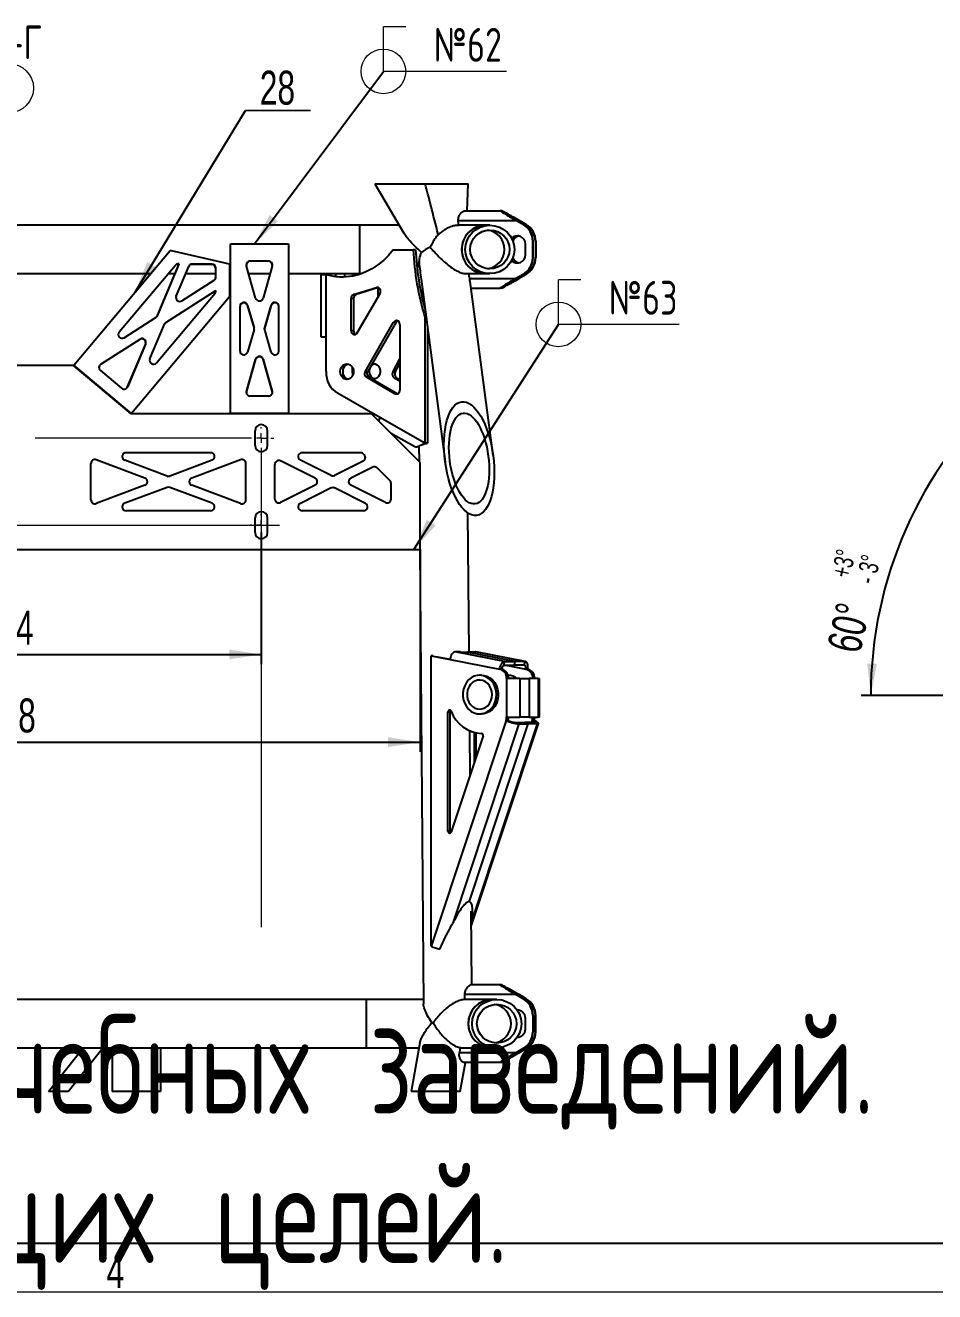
# Model space of a CAD drawing. Header units: millimetres. Extents: x -1160 to 841, y -1082 to 594.
# Drawn here: x 95.8 to 189.7, y 0 to 130.8 of the extents above; entities that cross this region are included whole.
import ezdxf

# ---------------------------------------------------------------- set-up
doc = ezdxf.new("R2010")
doc.units = ezdxf.units.MM
doc.layers.add('FORMAT', color=7, linetype='Continuous')
doc.layers.add('ОСЕВЫЕ', color=7, linetype='Continuous')
doc.styles.add('SLDTEXTSTYLE0', font='TXT', dxfattribs={"width": 0.7, "bigfont": 'bigfont'})
doc.styles.add('SLDTEXTSTYLE1', font='TXT', dxfattribs={"width": 0.7})
doc.dimstyles.new('SLDDIMSTYLE0', dxfattribs={"dimtxt": 3.5, "dimasz": 3.302, "dimexe": 0, "dimexo": 0.0625, "dimgap": 0.875, "dimtad": 1, "dimdec": 0, "dimlfac": 5, "dimrnd": 1e-09, "dimzin": 12, "dimdsep": 46, "dimtxsty": 'SLDTEXTSTYLE1', "dimsah": 1, "dimcen": 0.09, "dimadec": 0, "dimazin": 3, "dimtfac": 1, "dimtdec": 0, "dimtofl": 0, "dimtmove": 0, "dimatfit": 3, "dimfxl": 0, "dimfrac": 2, "dimtolj": 1, "dimtzin": 12, "dimarcsym": 0})
doc.dimstyles.new('SLDDIMSTYLE23', dxfattribs={"dimtxt": 3.5, "dimasz": 3.302, "dimexe": 0, "dimexo": 0.0625, "dimgap": 0.875, "dimtad": 1, "dimdec": 4, "dimlfac": 2, "dimzin": 12, "dimdsep": 46, "dimtxsty": 'SLDTEXTSTYLE1', "dimsah": 1, "dimcen": 0.09, "dimazin": 3, "dimtol": 1, "dimtp": 3, "dimtm": 3, "dimtfac": 1, "dimtofl": 0, "dimtmove": 0, "dimatfit": 3, "dimfxl": 0, "dimfrac": 2, "dimtolj": 1, "dimtzin": 12, "dimarcsym": 0})
doc.dimstyles.new('SLDDIMSTYLE3', dxfattribs={"dimtxt": 0.18, "dimasz": 3.302, "dimexe": 0, "dimexo": 0.0625, "dimgap": 0, "dimtad": 0, "dimtih": 1, "dimtoh": 1, "dimdec": 0, "dimrnd": 1e-09, "dimzin": 0, "dimdsep": 46, "dimtxsty": 'Standard', "dimsah": 1, "dimcen": 0.09, "dimadec": 0, "dimazin": 0, "dimtfac": 3.302, "dimtdec": 0, "dimtofl": 0, "dimtmove": 0, "dimatfit": 3, "dimfxl": 0, "dimfrac": 2, "dimtolj": 1, "dimtzin": 0, "dimarcsym": 0})
doc.dimstyles.new('SLDDIMSTYLE4', dxfattribs={"dimtxt": 0.18, "dimasz": 3.302, "dimexe": 0, "dimexo": 0.0625, "dimgap": 0, "dimtad": 0, "dimtih": 1, "dimtoh": 1, "dimdec": 0, "dimrnd": 1e-09, "dimzin": 0, "dimdsep": 46, "dimtxsty": 'Standard', "dimsah": 1, "dimcen": 0.09, "dimadec": 0, "dimazin": 0, "dimtfac": 3.302, "dimtdec": 0, "dimtofl": 0, "dimtmove": 0, "dimatfit": 3, "dimfxl": 0, "dimfrac": 2, "dimtolj": 1, "dimtzin": 0, "dimarcsym": 0})

# ---------------------------------------------------------------- blocks, each defined once
blk = doc.blocks.new('_D_70')
at = {"layer": 'FORMAT'}
for p, q in [((209.99, 78.87), (196.32, 93.79)), ((216.43, 61.59), (182.15, 61.59))]:
    blk.add_line(p, q, dxfattribs=at)
blk.add_arc((225.8, 61.59), 42.66, 132.4804, 180, dxfattribs=at)
for points in [[(197, 93.05), (194.29, 91.09), (195.01, 90.37)], [(183.15, 61.59), (183.78, 64.87), (182.77, 64.91)]]:
    blk.add_solid(points, dxfattribs=at)
at = {"layer": 'FORMAT', "attachment_point": 1, "rotation": 77.7021, "style": 'SLDTEXTSTYLE1'}
for s, insert, char_height in [('3°', (179.26, 75.1), 2), ('3°', (181.84, 74.54), 2), ('+', (179.04, 74.06), 2), ('-', (181.6, 73.43), 2), ('60°', (178.61, 66.56), 3.5)]:
    blk.add_mtext(s, dxfattribs=dict(at, insert=insert, char_height=char_height))
blk = doc.blocks.new('_D_97')
at = {"layer": 'FORMAT'}
for p, q in [((52.97, 76.69), (52.97, 55.78)), ((136.57, 76.69), (136.57, 55.78)), ((52.97, 56.78), (136.57, 56.78))]:
    blk.add_line(p, q, dxfattribs=at)
for points in [[(52.97, 56.78), (56.28, 56.27), (56.28, 57.29)], [(136.57, 56.78), (133.27, 57.29), (133.27, 56.27)]]:
    blk.add_solid(points, dxfattribs=at)
at = {"layer": 'FORMAT', "insert": (91.41, 61.29), "char_height": 3.5, "attachment_point": 1, "style": 'SLDTEXTSTYLE1'}
blk.add_mtext('418', dxfattribs=at)
blk = doc.blocks.new('_D_99')
at = {"layer": 'FORMAT'}
for p, q in [((69.37, 78.43), (69.37, 64.84)), ((120.17, 78.43), (120.17, 64.84)), ((69.37, 65.84), (120.17, 65.84))]:
    blk.add_line(p, q, dxfattribs=at)
for points in [[(69.37, 65.84), (72.68, 65.34), (72.68, 66.35)], [(120.17, 65.84), (116.87, 66.35), (116.87, 65.34)]]:
    blk.add_solid(points, dxfattribs=at)
at = {"layer": 'FORMAT', "insert": (91.17, 70.35), "char_height": 3.5, "attachment_point": 1, "style": 'SLDTEXTSTYLE1'}
blk.add_mtext('254', dxfattribs=at)
blk = doc.blocks.new('SW_SYMBOL_VIEW_GOSTR')
at = {"color": 0, "linetype": 'Continuous', "lineweight": 0}
for q in [(-250, 700), (250, 700)]:
    blk.add_line((0, 450), q, dxfattribs=at)
blk.add_circle((550, 450), 550, dxfattribs=at)
blk = doc.blocks.new('SW_NOTE_43')
at = {"color": 0, "linetype": 'Continuous', "lineweight": 0, "xscale": 0.004614427860696517, "yscale": 0.004614427860696517, "zscale": 0.004614427860696517}
blk.add_blockref('SW_SYMBOL_VIEW_GOSTR', (-0.22, -4.06), dxfattribs=at)
at = {"color": 0, "linetype": 'Continuous', "lineweight": 0, "insert": (2.95, 4.5), "char_height": 3.5, "attachment_point": 2, "style": 'SLDTEXTSTYLE0'}
blk.add_mtext('\\M+18443-\\M+18443', dxfattribs=at)
blk = doc.blocks.new('SW_NOTE_45')
at = {"color": 0, "linetype": 'Continuous', "lineweight": 0}
for p, q in [((0, 0), (6.72, 0)), ((6.72, 0), (0, 0)), ((0, 0), (6.72, 0)), ((6.72, 0), (0, 0)), ((0, 0), (6.72, 0)), ((6.72, 0), (0, 0))]:
    blk.add_line(p, q, dxfattribs=at)
at = {"color": 0, "linetype": 'Continuous', "lineweight": 0, "insert": (3.3, 4.1), "char_height": 3.5, "attachment_point": 2, "style": 'SLDTEXTSTYLE1'}
blk.add_mtext('28', dxfattribs=at)
blk = doc.blocks.new('SW_CENTERMARKSYMBOL_21')
at = {"color": 0, "linetype": 'Continuous', "lineweight": 0}
for p, q in [((0, 1), (0, 49.71)), ((-1, 0), (-1.14, 0)), ((0, 0), (-0.5, 0)), ((0, 0), (0, 0.5)), ((0, 0), (0.5, 0)), ((0, 0), (0, -0.5)), ((1, 0), (52.67, 0)), ((0, -1), (0, -1.14))]:
    blk.add_line(p, q, dxfattribs=at)
blk = doc.blocks.new('SW_CENTERMARKSYMBOL_22')
at = {"color": 0, "linetype": 'Continuous', "lineweight": 0}
for p, q in [((-1, 0), (-1.14, 0)), ((0, 0), (-0.5, 0)), ((0, 1), (0, 1.14)), ((0, 0), (0, 0.5)), ((0, 0), (0, -0.5)), ((0, 0), (0.5, 0)), ((1, 0), (1.14, 0)), ((0, -1), (0, -1.14))]:
    blk.add_line(p, q, dxfattribs=at)
blk = doc.blocks.new('SW_CENTERMARKSYMBOL_23')
at = {"color": 0, "linetype": 'Continuous', "lineweight": 0}
for p, q in [((-1, 0), (-23.36, 0)), ((0, 0), (-0.5, 0)), ((0, 1), (0, 1.14)), ((0, 0), (0, 0.5)), ((0, 0), (0, -0.5)), ((0, 0), (0.5, 0)), ((1, 0), (1.29, 0)), ((0, -1), (0, -50.54))]:
    blk.add_line(p, q, dxfattribs=at)
blk = doc.blocks.new('SW_WELDSYMBOL_69')
at = {"color": 0, "linetype": 'Continuous', "lineweight": 0}
for p, q in [((0, 0), (0, 4.61)), ((2.31, 4.61), (0, 4.61)), ((12.72, 0), (0, 0))]:
    blk.add_line(p, q, dxfattribs=at)
blk.add_circle((0, 0), 2.31, dxfattribs=at)
at = {"color": 0, "linetype": 'Continuous', "lineweight": 0, "insert": (5.2, 4.5), "char_height": 3.5, "attachment_point": 1, "style": 'SLDTEXTSTYLE0'}
blk.add_mtext('\\M+1878262', dxfattribs=at)
blk = doc.blocks.new('SW_WELDSYMBOL_70')
at = {"color": 0, "linetype": 'Continuous', "lineweight": 0}
for p, q in [((0, 0), (0, 4.61)), ((2.31, 4.61), (0, 4.61)), ((12.47, 0), (0, 0))]:
    blk.add_line(p, q, dxfattribs=at)
blk.add_circle((0, 0), 2.31, dxfattribs=at)
at = {"color": 0, "linetype": 'Continuous', "lineweight": 0, "insert": (5.2, 4.5), "char_height": 3.5, "attachment_point": 1, "style": 'SLDTEXTSTYLE0'}
blk.add_mtext('\\M+1878263', dxfattribs=at)

msp = doc.modelspace()

# ---------------------------------------------------------------- hatches: boundary and pattern name
at = {"linetype": 'Continuous', "lineweight": 18}
h = msp.add_hatch(dxfattribs=at)
h.set_pattern_fill('ANSI32', style=0)
edge = h.paths.add_edge_path(flags=0)
edge.add_ellipse((143.785259, 107.692233), major_axis=(-2.54308, 0), ratio=0.9830597973, start_angle=0, end_angle=0)
edge = h.paths.add_edge_path(flags=0)
edge.add_ellipse((143.785259, 107.692233), major_axis=(-2.034464, 0), ratio=0.9830597973, start_angle=360, end_angle=360, ccw=False)
h = msp.add_hatch(dxfattribs=at)
h.set_pattern_fill('ANSI32', style=0)
edge = h.paths.add_edge_path(flags=0)
edge.add_ellipse((141.642899, 86.086601), major_axis=(-0.774152, 5.868938), ratio=0.4223133032, start_angle=0, end_angle=0)
edge = h.paths.add_edge_path(flags=0)
edge.add_ellipse((141.642899, 86.086601), major_axis=(-0.619322, 4.69515), ratio=0.4223133032, start_angle=360, end_angle=360, ccw=False)
h = msp.add_hatch(dxfattribs=at)
h.set_pattern_fill('ANSI32', style=0)
edge = h.paths.add_edge_path(flags=0)
edge.add_ellipse((144.495617, 27.692233), major_axis=(-2.546339, 0), ratio=0.9818015369, start_angle=0, end_angle=0)
edge = h.paths.add_edge_path(flags=0)
edge.add_ellipse((144.495617, 27.692233), major_axis=(-2.037072, 0), ratio=0.9818015369, start_angle=360, end_angle=360, ccw=False)

# ---------------------------------------------------------------- linework, layer by layer
at = {"color": 7, "linetype": 'Continuous', "lineweight": 25}
for p, q in [((131.917742, 114.463272), (134.90898, 109.369345)), ((131.917742, 114.463272), (137.117599, 114.463272)), ((137.117599, 114.463272), (141.54507, 114.463272)), ((141.442598, 111.692233), (141.54507, 114.463272)), ((141.212123, 111.692233), (144.837202, 111.692233)), ((144.994121, 111.692233), (144.837202, 111.692233)), ((130.357795, 110.192233), (59.190239, 110.192233)), ((134.425767, 110.192233), (130.357795, 110.192233)), ((130.357795, 105.192233), (130.357795, 110.192233)), ((143.334184, 110.192233), (140.501189, 110.192233)), ((140.517835, 110.692233), (146.485455, 110.692233)), ((143.785259, 110.192233), (143.334184, 110.192233)), ((145.857476, 111.192233), (145.700558, 111.192233)), ((147.215249, 110.269583), (146.485455, 110.692233)), ((146.524684, 110.692233), (147.254478, 110.269583)), ((147.489856, 110.269583), (146.760062, 110.692233)), ((147.529085, 110.269583), (146.799291, 110.692233)), ((147.215249, 110.269583), (147.254478, 110.269583)), ((147.489856, 110.269583), (147.529085, 110.269583)), ((100.810281, 95.735451), (110.756379, 107.588748)), ((116.875957, 106.180395), (110.756379, 107.588748)), ((116.974017, 90.74865), (116.974017, 108.275269)), ((116.974017, 108.275269), (122.974017, 108.275269)), ((122.974017, 108.275269), (122.974017, 90.74865)), ((133.787156, 107.666559), (135.865617, 107.666559)), ((136.115617, 107.666559), (135.865617, 107.666559)), ((147.454509, 107.132233), (147.454509, 108.252233)), ((148.212166, 106.846933), (148.212166, 108.537532)), ((148.251396, 108.537532), (148.212166, 108.537532)), ((148.251396, 106.846933), (148.251396, 108.537532)), ((148.486773, 108.537532), (148.486773, 106.846933)), ((148.526003, 108.537532), (148.486773, 108.537532)), ((148.526003, 108.537532), (148.526003, 106.846933)), ((105.484979, 99.161788), (111.263501, 106.048362)), ((111.664104, 106.156741), (109.426817, 100.82505)), ((109.454828, 100.858433), (111.692115, 106.190123)), ((111.569169, 106.190354), (111.541158, 106.156971)), ((111.541158, 106.156971), (111.664104, 106.156741)), ((111.692115, 106.190123), (111.569169, 106.190354)), ((111.664104, 106.156741), (111.692115, 106.190123)), ((113.040586, 106.187593), (113.012574, 106.15421)), ((113.012574, 106.15421), (115.050776, 106.150385)), ((115.078787, 106.183768), (113.040586, 106.187593)), ((115.050776, 106.150385), (115.078787, 106.183768)), ((116.875957, 106.180395), (116.882328, 102.787987)), ((120.923717, 106.485323), (119.024317, 106.485323)), ((148.212166, 106.846933), (148.251396, 106.846933)), ((148.486773, 106.846933), (148.526003, 106.846933)), ((80.80257, 105.192233), (108.745463, 105.192233)), ((110.545123, 105.192233), (111.259376, 105.192233)), ((111.38614, 102.8774), (112.672948, 105.944001)), ((112.357491, 105.192233), (115.451945, 105.192233)), ((115.478908, 105.783911), (115.450896, 105.750529)), ((115.450896, 105.750529), (115.452649, 104.817332)), ((115.452649, 104.817332), (115.48066, 104.850715)), ((115.48066, 104.850715), (115.478908, 105.783911)), ((116.877813, 105.192233), (116.974017, 105.192233)), ((119.589407, 102.666072), (118.639707, 105.977374)), ((118.86489, 105.192233), (121.083143, 105.192233)), ((121.308326, 105.977374), (120.358626, 102.666072)), ((122.974017, 105.192233), (130.357795, 105.192233)), ((126.308953, 105.066559), (126.308953, 98.666559)), ((126.858953, 105.066559), (126.308953, 105.066559)), ((126.502244, 105.192233), (126.456325, 105.066559)), ((126.858953, 98.666559), (126.858953, 105.066559)), ((127.108953, 105.066559), (126.858953, 105.066559)), ((126.935257, 105.192233), (126.889338, 105.066559)), ((127.839338, 105.192233), (127.839338, 104.90812)), ((130.357795, 105.192233), (130.538911, 105.192233)), ((136.309774, 105.641729), (136.31175, 105.401837)), ((141.278043, 105.192233), (143.334184, 105.192233)), ((141.703884, 104.692233), (146.485455, 104.692233)), ((143.334184, 105.192233), (143.785259, 105.192233)), ((147.215249, 105.114882), (146.485455, 104.692233)), ((146.524684, 104.692233), (147.254478, 105.114882)), ((147.489856, 105.114882), (146.760062, 104.692233)), ((147.529085, 105.114882), (146.799291, 104.692233)), ((147.254478, 105.114882), (147.215249, 105.114882)), ((147.529085, 105.114882), (147.489856, 105.114882)), ((115.455285, 103.413709), (110.284431, 100.103662)), ((110.312443, 100.137044), (115.483296, 103.447092)), ((111.970837, 102.385578), (115.2976, 104.515157)), ((115.455285, 103.413709), (115.483296, 103.447092)), ((115.455285, 103.413709), (115.45529, 103.410911)), ((115.45529, 103.410911), (115.483301, 103.444294)), ((115.483301, 103.444294), (115.483296, 103.447092)), ((129.713782, 103.027219), (132.069514, 103.756085)), ((132.28099, 103.744166), (129.963782, 103.027219)), ((132.207029, 103.721282), (132.207029, 102.732144)), ((132.457029, 103.573939), (132.457029, 103.165491)), ((136.675833, 104.62554), (139.164368, 85.759667)), ((144.121429, 86.413536), (141.752166, 104.375195)), ((141.842253, 103.692233), (144.837202, 103.692233)), ((144.994121, 103.692233), (144.837202, 103.692233)), ((145.857476, 104.192233), (145.700558, 104.192233)), ((116.882328, 102.787987), (106.769049, 90.735451)), ((109.337424, 95.974335), (115.390348, 103.187928)), ((129.457029, 99.295804), (129.457029, 102.640849)), ((129.457029, 102.640849), (129.707029, 102.640849)), ((129.707029, 102.640849), (129.707029, 99.295804)), ((129.963782, 103.027219), (129.713782, 103.027219)), ((130.091532, 99.073685), (132.447264, 103.147596)), ((109.426817, 100.82505), (109.454828, 100.858433)), ((117.974017, 97.196852), (117.974017, 101.827067)), ((119.422612, 99.62143), (118.758626, 101.936537)), ((118.758626, 101.936537), (118.758626, 101.892959)), ((118.758626, 101.892959), (119.422612, 99.577852)), ((121.189407, 101.936537), (120.494025, 99.51196)), ((120.500274, 99.490171), (121.189407, 101.892959)), ((121.189407, 101.892959), (121.189407, 101.936537)), ((121.974017, 97.196852), (121.974017, 101.827067)), ((106.007707, 98.568366), (109.302752, 100.677642)), ((108.66262, 96.386965), (110.160366, 99.956253)), ((110.312443, 100.137044), (110.284431, 100.103662)), ((119.422612, 99.577852), (119.422612, 99.62143)), ((121.189407, 97.087382), (120.494025, 99.51196)), ((130.893595, 95.058226), (133.845474, 100.163092)), ((134.095474, 100.163092), (131.143595, 95.058226)), ((133.845474, 100.163092), (134.095474, 100.163092)), ((134.479977, 99.940973), (134.479977, 93.146595)), ((137.078053, 100.666559), (137.078053, 87.666559)), ((137.198049, 100.666559), (137.078053, 100.666559)), ((137.328053, 99.680985), (137.328053, 87.666559)), ((107.616346, 98.395725), (103.556206, 95.796685)), ((103.584217, 95.830067), (107.644357, 98.429108)), ((107.616346, 98.395725), (107.644357, 98.429108)), ((119.422612, 99.402489), (118.758626, 97.087382)), ((126.308953, 98.666559), (126.858953, 98.666559)), ((126.858953, 95.066559), (126.858953, 98.666559)), ((129.707029, 99.295804), (129.457029, 99.295804)), ((108.201043, 97.903903), (106.337133, 93.462007)), ((106.365144, 93.495389), (108.229055, 97.937286)), ((108.229055, 97.937286), (108.201043, 97.903903)), ((100.774017, 95.692233), (88.774017, 95.692233)), ((100.774017, 95.692233), (100.810281, 95.735451)), ((106.732785, 90.692233), (100.774017, 95.692233)), ((106.769049, 90.735451), (100.810281, 95.735451)), ((103.584217, 95.830067), (103.556206, 95.796685)), ((119.589407, 96.357847), (118.639707, 93.046545)), ((118.639707, 93.002967), (119.589407, 96.314269)), ((119.589407, 96.314269), (119.589407, 96.357847)), ((121.308326, 93.046545), (120.358626, 96.357847)), ((120.358626, 96.357847), (120.358626, 96.314269)), ((120.358626, 96.314269), (121.308326, 93.002967)), ((133.753975, 95.002039), (134.479977, 96.379785)), ((134.003975, 95.002039), (134.479977, 95.905356)), ((103.544391, 95.188509), (105.74062, 93.345653)), ((129.608953, 95.092233), (129.608953, 95.495277)), ((131.143595, 95.058226), (130.893595, 95.058226)), ((133.979723, 92.788206), (131.027844, 94.477718)), ((131.027844, 94.477718), (131.277844, 94.477718)), ((131.277844, 94.477718), (134.229723, 92.788206)), ((134.003975, 95.002039), (133.753975, 95.002039)), ((133.896065, 94.435728), (134.479977, 94.101525)), ((133.896065, 94.435728), (134.146065, 94.435728)), ((134.146065, 94.435728), (134.479977, 94.244613)), ((106.337133, 93.462007), (106.365144, 93.495389)), ((118.639707, 93.002967), (118.624915, 92.915286)), ((118.639707, 93.046545), (118.639707, 93.002967)), ((121.308326, 93.002967), (121.308326, 93.046545)), ((121.323118, 92.915286), (121.308326, 93.002967)), ((120.923717, 92.538597), (119.024317, 92.538597)), ((132.422439, 90.331206), (128.062495, 92.826625)), ((134.229723, 92.788206), (133.979723, 92.788206)), ((134.258567, 92.773545), (134.229723, 92.788206)), ((106.769049, 90.735451), (106.732785, 90.692233)), ((116.974017, 90.692233), (106.732785, 90.692233)), ((116.974017, 90.692233), (116.974017, 90.74865)), ((122.974017, 90.74865), (116.974017, 90.74865)), ((122.974017, 90.692233), (116.974017, 90.692233)), ((122.974017, 90.74865), (122.974017, 90.692233)), ((131.574017, 90.692233), (122.974017, 90.692233)), ((136.574017, 85.692233), (131.574017, 90.692233)), ((137.078053, 87.666559), (132.422439, 90.331206)), ((119.534017, 87.432233), (119.534017, 88.952233)), ((120.814017, 87.432233), (120.814017, 88.952233)), ((133.510345, 88.755904), (136.022484, 87.318078)), ((114.944149, 86.692233), (106.203884, 86.692233)), ((130.408331, 86.692233), (124.386478, 86.692233)), ((130.808915, 86.457334), (130.691174, 86.575075)), ((136.460094, 87.389856), (136.473246, 85.793004)), ((137.328053, 87.666559), (137.078053, 87.666559)), ((137.253652, 87.661057), (137.328053, 87.666559)), ((102.574017, 81.803433), (102.574017, 85.581032)), ((108.151265, 84.066764), (103.114466, 85.955564)), ((110.433567, 84.278901), (106.063435, 85.917701)), ((115.084598, 85.917701), (110.714466, 84.278901)), ((118.033567, 85.955564), (112.996768, 84.066764)), ((118.574017, 81.803433), (118.574017, 85.581032)), ((121.574017, 81.898463), (121.574017, 85.486002)), ((125.740441, 84.050003), (122.152902, 85.843773)), ((127.395131, 84.340692), (124.207592, 85.934462)), ((130.704958, 85.81672), (127.752902, 84.340692)), ((131.688828, 85.190621), (129.407592, 84.050003)), ((133.456859, 83.80939), (132.150556, 85.115693)), ((136.574017, 76.692233), (136.574017, 85.692233)), ((108.151265, 83.317701), (103.114466, 81.428901)), ((110.433567, 83.105564), (106.063435, 81.466764)), ((115.084598, 81.466764), (110.714466, 83.105564)), ((118.033567, 81.428901), (112.996768, 83.317701)), ((125.740441, 83.334462), (122.152902, 81.540692)), ((127.395131, 83.043773), (124.207592, 81.450003)), ((130.940441, 81.450003), (127.752902, 83.043773)), ((132.995131, 81.540692), (129.407592, 83.334462)), ((133.574017, 81.898463), (133.574017, 83.526547)), ((114.944149, 80.692233), (106.203884, 80.692233)), ((119.534017, 78.432233), (119.534017, 79.952233)), ((120.814017, 78.432233), (120.814017, 79.952233)), ((130.761556, 80.692233), (124.386478, 80.692233)), ((141.635779, 66.078751), (141.51731, 80.463302)), ((52.974017, 76.692233), (136.574017, 76.692233)), ((136.548198, 76.692233), (136.934932, 29.735069)), ((137.728482, 35.692233), (137.728482, 65.692233)), ((137.728482, 65.692233), (139.673605, 65.317893)), ((137.91856, 65.692233), (137.728482, 65.692233)), ((138.17156, 65.645452), (139.679447, 65.355259)), ((145.312958, 65.120614), (140.187504, 66.107008)), ((140.721463, 66.107008), (140.187504, 66.107008)), ((146.362958, 65.120614), (141.427986, 66.07035)), ((141.753546, 66.107008), (142.287504, 66.107008)), ((147.412958, 65.120614), (142.287504, 66.107008)), ((142.287504, 66.107008), (142.324791, 66.103478)), ((147.450244, 65.117084), (142.324791, 66.103478)), ((139.673605, 65.317893), (144.799059, 64.331499)), ((144.999059, 64.331499), (144.799059, 64.331499)), ((145.256008, 64.726057), (145.312958, 65.120614)), ((145.256008, 64.726057), (146.306008, 64.726057)), ((145.312958, 65.120614), (146.362958, 65.120614)), ((146.362958, 65.120614), (146.306008, 64.726057)), ((147.356008, 64.726057), (146.306008, 64.726057)), ((147.412958, 65.120614), (146.362958, 65.120614)), ((147.356008, 64.726057), (147.412958, 65.120614)), ((147.499059, 64.331499), (147.699059, 64.331499)), ((142.924634, 63.692233), (142.724634, 63.692233)), ((146.888736, 63.345105), (145.52271, 63.345105)), ((145.52271, 63.345105), (145.52271, 59.377172)), ((146.888736, 63.345105), (146.888736, 59.377172)), ((146.888736, 63.345105), (147.838736, 63.345105)), ((147.838736, 63.345105), (147.838736, 59.377172)), ((148.788736, 63.345105), (147.838736, 63.345105)), ((148.788736, 63.345105), (148.788736, 59.377172)), ((148.788736, 63.345105), (148.92271, 63.345105)), ((148.92271, 59.377172), (148.92271, 63.345105)), ((145.465429, 59.019525), (137.728482, 35.692233)), ((139.460533, 47.587989), (139.460533, 59.903378)), ((139.460533, 59.903378), (139.660533, 59.903378)), ((139.660533, 59.903378), (139.660533, 47.587989)), ((142.724634, 59.692233), (142.924634, 59.692233)), ((145.465429, 59.019525), (145.665429, 59.019525)), ((145.52271, 59.377172), (146.888736, 59.377172)), ((147.838736, 59.377172), (146.888736, 59.377172)), ((147.838736, 59.377172), (148.788736, 59.377172)), ((148.365429, 59.019525), (148.165429, 59.019525)), ((148.92271, 59.377172), (148.788736, 59.377172)), ((146.774172, 58.661878), (139.94784, 38.080136)), ((147.724172, 58.661878), (141.646224, 40.33655)), ((141.740362, 53.380358), (141.702732, 57.949336)), ((141.868981, 37.763367), (148.814585, 58.704719)), ((142.160533, 57.790754), (142.160533, 54.647196)), ((142.360533, 55.250206), (142.360533, 57.745624)), ((146.450675, 58.804937), (146.774172, 58.661878)), ((146.450675, 58.804937), (147.400675, 58.804937)), ((146.774172, 58.661878), (147.724172, 58.661878)), ((147.724172, 58.661878), (147.400675, 58.804937)), ((148.350675, 58.804937), (147.400675, 58.804937)), ((148.674172, 58.661878), (147.724172, 58.661878)), ((148.350675, 58.804937), (148.674172, 58.661878)), ((143.080422, 57.420709), (139.795486, 47.51646)), ((139.660533, 47.587989), (139.460533, 47.587989)), ((141.918982, 31.692233), (141.856241, 39.310301)), ((144.837202, 31.692233), (141.79052, 31.692233)), ((144.994121, 31.692233), (144.837202, 31.692233)), ((131.050945, 30.192233), (58.497089, 30.192233)), ((136.931166, 30.192233), (131.050945, 30.192233)), ((131.050945, 25.192233), (131.050945, 30.192233)), ((144.010725, 30.192233), (141.204582, 30.192233)), ((146.485455, 30.692233), (141.213436, 30.692233)), ((144.495617, 30.192233), (144.010725, 30.192233)), ((145.857476, 31.192233), (145.700558, 31.192233)), ((147.215249, 30.269583), (146.485455, 30.692233)), ((146.524684, 30.692233), (147.254478, 30.269583)), ((147.489856, 30.269583), (146.760062, 30.692233)), ((147.529085, 30.269583), (146.799291, 30.692233)), ((147.215249, 30.269583), (147.254478, 30.269583)), ((147.489856, 30.269583), (147.529085, 30.269583)), ((146.606274, 29.090731), (146.636713, 29.092002)), ((146.754402, 29.080865), (146.632944, 29.051124)), ((147.454509, 27.132233), (147.454509, 28.252233)), ((148.212166, 28.537532), (148.212166, 26.846933)), ((148.251396, 28.537532), (148.212166, 28.537532)), ((148.251396, 28.537532), (148.251396, 26.846933)), ((148.486773, 26.846933), (148.486773, 28.537532)), ((148.526003, 28.537532), (148.486773, 28.537532)), ((148.526003, 26.846933), (148.526003, 28.537532)), ((146.636713, 26.292463), (146.606274, 26.293734)), ((146.632944, 26.333341), (146.754402, 26.303601)), ((148.212166, 26.846933), (148.251396, 26.846933)), ((148.486773, 26.846933), (148.526003, 26.846933)), ((58.497089, 25.192233), (131.050945, 25.192233)), ((98.188038, 20.68078), (101.768555, 25.192233)), ((100.230707, 20.68078), (103.811224, 25.192233)), ((104.774017, 25.192233), (104.774017, 20.68078)), ((109.774017, 25.192233), (109.774017, 20.68078)), ((131.050945, 25.192233), (136.45839, 25.192233)), ((136.553737, 25.718687), (135.641313, 20.68078)), ((140.759112, 25.21256), (141.175872, 25.201877)), ((141.165891, 25.192233), (144.010725, 25.192233)), ((144.010725, 25.192233), (144.495617, 25.192233)), ((147.215249, 25.114882), (146.485455, 24.692233)), ((146.524684, 24.692233), (147.254478, 25.114882)), ((147.489856, 25.114882), (146.760062, 24.692233)), ((147.529085, 25.114882), (146.799291, 24.692233)), ((147.254478, 25.114882), (147.215249, 25.114882)), ((147.529085, 25.114882), (147.489856, 25.114882)), ((146.485455, 24.692233), (140.649941, 24.692233)), ((140.722655, 20.68078), (141.268065, 23.692233)), ((144.837202, 23.692233), (141.100865, 23.692233)), ((144.994121, 23.692233), (144.837202, 23.692233)), ((145.857476, 24.192233), (145.700558, 24.192233)), ((100.230707, 20.68078), (98.188038, 20.68078)), ((109.774017, 20.68078), (104.774017, 20.68078)), ((140.722655, 20.68078), (135.641313, 20.68078)), ((20, 5), (836, 5))]:
    msp.add_line(p, q, dxfattribs=at)
at = {"color": 8, "linetype": 'Continuous', "lineweight": 25}
for p, q in [((146.524684, 110.692233), (146.760062, 110.692233)), ((119.024317, 106.485323), (119.024317, 106.445626)), ((120.923717, 106.445626), (120.923717, 106.485323)), ((128.789338, 104.845392), (128.789338, 105.192233)), ((129.608953, 105.192233), (129.608953, 104.941353)), ((146.524684, 104.692233), (146.760062, 104.692233)), ((132.069514, 103.756085), (132.248829, 103.756085)), ((145.448877, 64.726057), (147.499059, 64.331499)), ((148.165429, 59.019525), (148.094256, 58.804937)), ((148.674172, 58.661878), (141.865923, 38.134657)), ((146.760062, 30.692233), (146.524684, 30.692233)), ((146.760062, 24.692233), (146.524684, 24.692233))]:
    msp.add_line(p, q, dxfattribs=at)
at = {"color": 7, "linetype": 'Continuous', "lineweight": 25, "flags": 128}
for points in [[(133.787156, 107.666559), (133.310341, 107.079451), (132.784848, 106.550639), (132.215998, 106.085475), (131.609547, 105.688667), (130.971636, 105.364233), (130.30872, 105.115455), (129.627511, 104.944853), (128.934904, 104.854154), (128.23791, 104.844275), (127.543583, 104.915316), (126.858953, 105.066559)], [(132.447264, 103.147596), (132.491505, 103.256847), (132.505534, 103.376358), (132.488075, 103.495266), (132.440716, 103.602759), (132.367763, 103.689067), (132.275847, 103.746344), (132.173323, 103.769381), (132.069514, 103.756085)], [(134.479977, 99.940973), (134.462488, 100.066461), (134.411789, 100.179279), (134.332997, 100.268035), (134.23407, 100.323768), (134.124994, 100.34085), (134.016784, 100.317557), (133.920366, 100.256241), (133.845474, 100.163092)], [(134.095474, 100.163092), (134.170366, 100.256241), (134.258567, 100.314023)], [(129.457029, 99.295804), (129.474518, 99.170315), (129.525217, 99.057497), (129.604009, 98.968741), (129.702936, 98.913008), (129.812012, 98.895926), (129.920222, 98.919219), (130.016641, 98.980536), (130.091532, 99.073685)], [(103.556206, 95.796685), (103.484224, 95.737654), (103.480562, 95.7338)], [(128.331196, 95.066559), (128.361976, 95.302363), (128.451582, 95.517215), (128.59205, 95.692024), (128.770901, 95.811258), (128.972242, 95.864322), (129.178184, 95.846501), (129.370427, 95.759379), (129.53189, 95.610697), (129.648226, 95.413666), (129.709099, 95.185793), (129.709099, 94.947325), (129.648226, 94.719452), (129.53189, 94.522421), (129.370427, 94.373738), (129.178184, 94.286616), (128.972242, 94.268796), (128.770901, 94.32186), (128.59205, 94.441094), (128.451582, 94.615903), (128.361976, 94.830755), (128.331196, 95.066559)], [(131.613227, 95.87039), (131.722242, 95.889996), (131.928184, 95.872175), (132.120427, 95.785053), (132.28189, 95.636371), (132.398226, 95.43934), (132.459099, 95.211466), (132.459099, 94.972999), (132.398226, 94.745126), (132.28189, 94.548094), (132.120427, 94.399412), (131.928184, 94.31229), (131.722242, 94.294469), (131.520901, 94.347534), (131.34205, 94.466767), (131.201582, 94.641576), (131.111976, 94.856428), (131.0953, 94.931633)], [(129.636721, 94.693119), (129.629783, 94.746278), (129.608953, 95.092233)], [(106.288711, 93.377483), (106.291373, 93.381077), (106.337133, 93.462007)], [(132.422439, 90.331206), (132.35047, 90.13893), (132.304044, 89.962205)], [(140.187504, 66.107008), (140.10728, 66.091846), (140.025761, 66.046941), (139.946081, 65.974019), (139.871301, 65.875882), (139.804297, 65.756302), (139.747641, 65.619875), (139.703512, 65.471842), (139.673605, 65.317893)], [(144.799059, 64.331499), (144.828965, 64.485448), (144.873094, 64.633481), (144.92975, 64.769908), (144.996755, 64.889488), (145.071534, 64.987625), (145.151214, 65.060547), (145.232733, 65.105452), (145.312958, 65.120614)], [(147.499059, 64.331499), (147.506326, 64.408474), (147.505628, 64.48249), (147.496992, 64.550704), (147.480749, 64.610494), (147.457524, 64.659562), (147.42821, 64.696023), (147.393932, 64.718476), (147.356008, 64.726057)], [(147.699059, 64.331499), (147.713593, 64.485448), (147.712198, 64.633481), (147.694925, 64.769908), (147.66244, 64.889488), (147.61599, 64.987625), (147.557361, 65.060547), (147.488805, 65.105452), (147.412958, 65.120614)], [(144.456685, 61.692233), (144.425385, 62.070735), (144.332615, 62.435557), (144.181728, 62.773514), (143.978178, 63.072391), (143.729322, 63.321384), (143.444154, 63.511497), (143.132981, 63.635856), (142.807048, 63.689967), (142.478138, 63.671875), (142.158136, 63.582234), (141.858609, 63.424283), (141.590382, 63.203732), (141.36315, 62.92855), (141.185126, 62.608686), (141.062744, 62.255698), (141.000426, 61.882345), (141.000426, 61.50212), (141.062744, 61.128767), (141.185126, 60.775779), (141.36315, 60.455915), (141.590382, 60.180733), (141.858609, 59.960182), (142.158136, 59.802231), (142.478138, 59.71259), (142.807048, 59.694498), (143.132981, 59.748609), (143.444154, 59.872969), (143.729322, 60.063081), (143.978178, 60.312074), (144.181728, 60.610951), (144.332615, 60.948908), (144.425385, 61.31373), (144.456685, 61.692233)], [(144.023672, 61.692233), (143.993301, 62.014688), (143.903609, 62.322066), (143.758789, 62.599994), (143.565614, 62.835476), (143.333115, 63.017501), (143.072164, 63.137558), (142.794963, 63.190033), (142.514473, 63.172472), (142.243811, 63.085698), (141.995631, 62.933766), (141.781538, 62.723782), (141.611544, 62.465563), (141.493597, 62.171185), (141.433211, 61.854411), (141.433211, 61.530054), (141.493597, 61.21328), (141.611544, 60.918902), (141.781538, 60.660683), (141.995631, 60.450699), (142.243811, 60.298767), (142.514473, 60.211993), (142.794963, 60.194432), (143.072164, 60.246908), (143.333115, 60.366964), (143.565614, 60.548989), (143.758789, 60.784471), (143.903609, 61.062399), (143.993301, 61.369777), (144.023672, 61.692233)], [(142.924634, 63.692233), (143.171131, 63.671875), (143.491132, 63.582234), (143.79066, 63.424283), (144.058886, 63.203732), (144.286118, 62.92855), (144.464142, 62.608686), (144.586525, 62.255698), (144.648842, 61.882345), (144.648842, 61.50212), (144.586525, 61.128767), (144.464142, 60.775779), (144.286118, 60.455915), (144.058886, 60.180733), (143.79066, 59.960182), (143.491132, 59.802231), (143.171131, 59.71259), (142.924634, 59.692233)], [(139.790447, 59.988562), (139.757154, 60.043703), (139.709919, 60.082994), (139.654079, 60.101994), (139.595941, 60.098558), (139.542073, 60.073074), (139.498559, 60.028421), (139.470315, 59.969642), (139.460533, 59.903378)], [(148.350675, 58.804937), (148.399878, 58.80906), (148.428543, 58.821271), (148.435567, 58.841101), (148.420682, 58.867788), (148.384458, 58.900306), (148.328288, 58.937406), (148.254331, 58.977661), (148.165429, 59.019525)], [(148.674172, 58.661878), (148.756178, 58.66875), (148.803952, 58.689102), (148.81566, 58.722152), (148.79085, 58.76663), (148.730477, 58.820827), (148.636861, 58.882659), (148.513599, 58.949752), (148.365429, 59.019525)], [(139.460533, 47.587989), (139.470855, 47.519977), (139.500592, 47.460072), (139.546198, 47.415413), (139.602239, 47.391324), (139.662034, 47.390676), (139.718457, 47.413547), (139.764781, 47.457209), (139.795486, 47.51646)], [(146.774017, 29.077353), (146.672161, 29.05112), (146.640241, 29.039997)], [(146.640241, 26.344468), (146.672161, 26.333345), (146.774017, 26.307112)]]:
    msp.add_lwpolyline(points, dxfattribs=at)
at = {"color": 7, "linetype": 'Continuous', "lineweight": 25}
for centre, radius, start, end in [((143.367118, 107.692233), 2.500217, 90.75473395, 269.24526605), ((143.353782, 107.714958), 2.477352, 90.4532705, 180.52559914), ((146.211087, 108.538694), 2.001079, 359.96674187, 59.88017958), ((146.250317, 108.538694), 2.001079, 359.96674187, 59.88017958), ((146.485694, 108.538694), 2.001079, 359.96674187, 59.88017958), ((146.524924, 108.538694), 2.001079, 359.96674187, 59.88017958), ((143.313225, 107.707213), 1.987136, 359.56805442, 82.98626273), ((143.304073, 107.692233), 2.003135, 277.2212145, 82.77878563), ((146.61737, 108.25473), 0.837143, 359.82907803, 134.02111599), ((146.656644, 108.255888), 0.836352, 91.36551513, 136.57034424), ((146.892627, 108.254696), 0.837652, 99.49811205, 153.47484185), ((146.931957, 108.254523), 0.837851, 100.8656564, 156.89490613), ((164.247254, 108.977403), 28.411892, 182.64440265, 197.00845698), ((164.551046, 108.983376), 28.465902, 182.65141861, 195.26691397), ((143.353782, 107.669507), 2.477352, 179.47440086, 269.5467295), ((143.313225, 107.677252), 1.987136, 277.01373735, 0.43194558), ((111.540171, 105.759092), 0.397881, 89.85785759, 139.97459992), ((111.568182, 105.792474), 0.397881, 89.85785759, 139.97459992), ((113.039489, 105.790025), 0.397569, 89.84197292, 157.21377785), ((113.011601, 105.756272), 0.397939, 89.8598766, 136.83063831), ((115.049899, 105.749387), 0.400999, 0.1631717, 89.87468951), ((115.07791, 105.782769), 0.400999, 0.1631717, 89.87468951), ((119.023276, 106.086526), 0.398798, 89.85054263, 195.88470493), ((119.022497, 106.042967), 0.398195, 122.12365763, 176.82003761), ((120.924757, 106.086526), 0.398798, 344.11529507, 90.14945737), ((120.925448, 106.042915), 0.398286, 3.18670896, 57.8695958), ((146.61737, 107.129735), 0.837143, 225.978884, 0.17092197), ((146.656644, 107.128577), 0.836352, 223.42965571, 268.63448536), ((146.892627, 107.129769), 0.837652, 206.52515818, 260.50188845), ((146.931957, 107.129942), 0.837851, 203.1050939, 259.1343436), ((146.211087, 106.845772), 2.001079, 300.11982042, 0.03325813), ((146.250317, 106.845772), 2.001079, 300.11982042, 0.03325813), ((146.485694, 106.845772), 2.001079, 300.11982042, 0.03325813), ((146.524924, 106.845772), 2.001079, 300.11982042, 0.03325813), ((115.083326, 104.849765), 0.397335, 302.63435837, 0.13695801), ((115.055044, 104.816454), 0.397606, 323.1575289, 0.12655208), ((128.754233, 110.885591), 6.047155, 254.21221994, 268.78945338), ((115.057715, 103.41003), 0.397576, 320.01363595, 0.126982), ((115.085726, 103.443413), 0.397576, 320.01363595, 0.126982), ((111.755671, 102.723247), 0.400396, 157.35607861, 302.50572012), ((118.374157, 101.825643), 0.400143, 16.08940029, 179.7960944), ((118.374157, 101.782065), 0.400143, 16.08940029, 179.7960944), ((119.974017, 102.777282), 0.400365, 196.12714323, 343.87285677), ((121.573876, 101.825643), 0.400143, 0.2039056, 163.91059971), ((121.573876, 101.782065), 0.400143, 0.2039056, 163.91059971), ((129.851214, 102.657398), 0.394532, 110.38594743, 182.40401619), ((130.101214, 102.657398), 0.394532, 110.38594743, 182.40401619), ((109.088708, 101.012046), 0.397041, 302.62226923, 337.23847167), ((109.060642, 100.978693), 0.397103, 323.14721828, 337.2376108), ((110.526487, 99.802639), 0.397041, 122.62226923, 157.23847167), ((110.498515, 99.769206), 0.397105, 122.62319497, 136.85275021), ((119.040973, 99.51196), 0.397029, 343.99487244, 16.00512756), ((119.040918, 99.468371), 0.397085, 3.14704706, 16.00440425), ((105.792432, 98.905676), 0.400151, 140.2053982, 302.54640626), ((107.831512, 98.058056), 0.400396, 337.35607861, 122.50572012), ((107.859524, 98.091439), 0.400396, 337.35607861, 122.50572012), ((130.107714, 99.281385), 0.400944, 177.93904341, 243.44028547), ((118.374157, 97.198277), 0.400143, 180.2039056, 343.91059971), ((121.573876, 97.198277), 0.400143, 196.08940029, 359.7960944), ((103.799897, 95.494663), 0.398765, 122.74281155, 230.15276828), ((109.031815, 96.232643), 0.40015, 157.31522431, 319.79474636), ((119.974017, 96.246638), 0.400365, 16.12714323, 163.87285677), ((119.974017, 96.20306), 0.400365, 16.12714323, 163.87285677), ((129.34834, 95.111285), 0.768447, 105.03357761, 183.33665948), ((132.09834, 95.136958), 0.768447, 105.03357762, 183.33665948), ((129.417262, 94.997862), 2.559231, 178.46184761, 238.03744773), ((129.357082, 95.028142), 0.776837, 177.16536977, 254.46439314), ((131.264004, 94.83811), 0.430876, 149.27912362, 236.76368035), ((131.514004, 94.83811), 0.430876, 149.27912362, 236.76368035), ((132.107082, 95.053815), 0.776837, 177.16536977, 254.46439313), ((134.131612, 94.795808), 0.43028, 151.36069831, 236.8092183), ((134.381612, 94.795808), 0.43028, 151.36069831, 236.8092183), ((105.997756, 93.650445), 0.398768, 229.84756555, 337.11796949), ((119.023276, 92.937393), 0.398798, 164.11529507, 270.14945737), ((120.924757, 92.937393), 0.398798, 269.85054263, 15.88470493), ((134.1299, 93.106914), 0.352318, 244.76990778, 6.46687245), ((120.174017, 88.952233), 0.64, 0, 180), ((106.203884, 86.292233), 0.4, 90, 249.44395478), ((114.944149, 86.292233), 0.4, 290.55604522, 90), ((120.174017, 87.432233), 0.64, 180, 0), ((124.386478, 86.292233), 0.4, 90, 243.43494882), ((130.408331, 86.292233), 0.4, 45, 90), ((130.526073, 86.174491), 0.4, 296.56505118, 45), ((102.974017, 85.581032), 0.4, 69.44395478, 180), ((118.174017, 85.581032), 0.4, 0, 110.55604522), ((121.974017, 85.486002), 0.4, 63.43494882, 180), ((131.867713, 84.83285), 0.4, 45, 116.56505118), ((108.010816, 83.692233), 0.4, 290.55604522, 69.44395478), ((110.574017, 84.653433), 0.4, 249.44395478, 290.55604522), ((113.137218, 83.692233), 0.4, 110.55604522, 249.44395478), ((125.561556, 83.692233), 0.4, 296.56505118, 63.43494882), ((127.574017, 84.698463), 0.4, 243.43494882, 296.56505118), ((129.586478, 83.692233), 0.4, 116.56505118, 243.43494882), ((133.174017, 83.526547), 0.4, 0, 45), ((110.574017, 82.731032), 0.4, 69.44395478, 110.55604522), ((127.574017, 82.686002), 0.4, 63.43494882, 116.56505118), ((102.974017, 81.803433), 0.4, 180, 290.55604522), ((106.203884, 81.092233), 0.4, 110.55604522, 270), ((114.944149, 81.092233), 0.4, 270, 69.44395478), ((118.174017, 81.803433), 0.4, 249.44395478, 0), ((121.974017, 81.898463), 0.4, 180, 296.56505118), ((124.386478, 81.092233), 0.4, 116.56505118, 270), ((130.761556, 81.092233), 0.4, 270, 63.43494882), ((133.174017, 81.898463), 0.4, 243.43494882, 0), ((120.174017, 79.952233), 0.64, 0, 180), ((120.174017, 78.432233), 0.64, 180, 0), ((141.536977, 74.997785), 8.9281, 264.75916166, 269.30053758), ((141.499482, 66.89937), 0.832097, 265.07094855, 287.77801348), ((144.555284, 63.394013), 0.968662, 357.10589885, 75.424147), ((145.414408, 64.341956), 0.415481, 112.41078436, 181.44209412), ((144.755284, 63.394013), 0.968662, 357.10589885, 75.424147), ((147.255284, 63.394013), 0.968662, 357.10589885, 75.424147), ((147.455284, 63.394013), 0.968662, 357.10589885, 75.424147), ((145.609587, 62.108337), 1.584354, 51.31678847, 87.84838841), ((139.870493, 59.907313), 0.209998, 130.63400267, 181.07378043), ((143.058302, 61.161383), 3.471943, 199.74287978, 267.69984056), ((144.384947, 59.375989), 1.137764, 341.74166789, 0.05960585), ((147.178637, 62.715317), 4.073568, 245.1296113, 264.30171205), ((144.584947, 59.375989), 1.137764, 341.74166789, 0.05960585), ((146.693354, 61.237), 2.444141, 245.1296113, 264.30171205), ((147.084947, 59.375989), 1.137764, 341.74166789, 0.05960585), ((147.284947, 59.375989), 1.137764, 341.74166789, 0.05960585), ((142.897276, 57.495574), 0.197856, 337.76658054, 83.70909756), ((139.870188, 47.583917), 0.209695, 178.88727291, 229.40494399), ((139.820298, 40.489512), 5.233506, 246.4407676, 256.55708374), ((144.046127, 27.692233), 2.500251, 90.8113097, 269.1886903), ((144.031793, 27.716631), 2.475692, 90.48758016, 180.56466024), ((146.211087, 28.538694), 2.001079, 359.96674187, 59.88017958), ((146.250317, 28.538694), 2.001079, 359.96674187, 59.88017958), ((146.485694, 28.538694), 2.001079, 359.96674187, 59.88017958), ((146.524924, 28.538694), 2.001079, 359.96674187, 59.88017958), ((143.98792, 27.70821), 1.986472, 359.53915915, 82.45600647), ((143.978046, 27.692233), 2.003623, 277.76391647, 82.23608349), ((146.615897, 28.253621), 0.838613, 359.90516515, 89.91793856), ((144.031793, 27.667835), 2.475692, 179.43533976, 269.51241984), ((143.98792, 27.676255), 1.986472, 277.54399352, 0.46084085), ((146.615706, 27.131035), 0.838804, 270.09510644, 0.08178984), ((146.211087, 26.845772), 2.001079, 300.11982042, 0.03325813), ((146.250317, 26.845772), 2.001079, 300.11982042, 0.03325813), ((146.485694, 26.845772), 2.001079, 300.11982042, 0.03325813), ((146.524924, 26.845772), 2.001079, 300.11982042, 0.03325813)]:
    msp.add_arc(centre, radius, start, end, dxfattribs=at)
for centre, major_axis, ratio, start_param, end_param in [((138.792971, 107.692233), (-2.181345, 8.650949), 0.0055695098, 4.8916776533, 5.6099646695), ((146.563914, 110.692233), (1.728381, -0.999421), 0.0196829555, 3.107566439, 4.6783627658), ((146.720832, 110.692233), (1.728381, -0.999421), 0.0196829555, 1.5367701122, 3.107566439), ((138.122466, 89.560453), (0.905068, 29.798845), 0.0835989327, 5.4796615518, 5.503213342), ((146.563914, 110.692233), (0.864191, -0.499711), 0.0196829555, 3.107566439, 4.6783627658), ((146.720832, 110.692233), (0.864191, -0.499711), 0.0196829555, 1.5367701122, 3.107566439), ((138.792971, 107.692233), (2.409084, 0.828021), 0.2546517547, 1.9877115151, 2.5065043791), ((138.792971, 107.692233), (-0.758121, 10.860451), 0.2216868432, 1.6773009965, 1.8415536487), ((139.232499, 104.360124), (-1.003859, 5.988146), 0.4105113221, 4.6990371542, 4.7827580889), ((146.563914, 104.692233), (1.728381, 0.999421), 0.0196829555, 1.6048225414, 3.1756188682), ((146.720832, 104.692233), (1.728381, 0.999421), 0.0196829555, 3.1756188682, 4.746415195), ((146.563914, 104.692233), (0.864191, 0.499711), 0.0196829555, 1.6048225414, 3.1756188682), ((146.720832, 104.692233), (0.864191, 0.499711), 0.0196829555, 3.1756188682, 4.746415195), ((146.563914, 30.692233), (1.728381, -0.999421), 0.0196829555, 3.107566439, 4.6783627658), ((146.720832, 30.692233), (1.728381, -0.999421), 0.0196829555, 1.5367701122, 3.107566439), ((126.218692, 1634.462154), (-20.396393, 2500.34783), 0.0009967457, 4.0157740727, 4.0160347618), ((146.563914, 30.692233), (0.864191, -0.499711), 0.0196829555, 3.107566439, 4.6783627658), ((146.720832, 30.692233), (0.864191, -0.499711), 0.0196829555, 1.5367701122, 3.107566439), ((139.451841, 27.692233), (2.501845, -0.214347), 0.0213826418, 3.9824782118, 4.0610167001), ((149.562771, 83.519253), (15.936396, 86.909031), 0.0282095844, 3.9740577027, 3.9821609254), ((146.563914, 24.692233), (1.728381, 0.999421), 0.0196829555, 1.6048225414, 3.1756188682), ((146.720832, 24.692233), (1.728381, 0.999421), 0.0196829555, 3.1756188682, 4.746415195), ((146.563914, 24.692233), (0.864191, 0.499711), 0.0196829555, 1.6048225414, 3.1756188682), ((146.720832, 24.692233), (0.864191, 0.499711), 0.0196829555, 3.1756188682, 4.746415195)]:
    msp.add_ellipse(centre, major_axis=major_axis, ratio=ratio, start_param=start_param, end_param=end_param, dxfattribs=at)
for centre, major_axis, ratio in [((143.785259, 107.692233), (-2.54308, 0), 0.9830597973), ((143.785259, 107.692233), (-2.034464, 0), 0.9830597973), ((141.642899, 86.086601), (-0.774152, 5.868938), 0.4223133032), ((141.642899, 86.086601), (-0.619322, 4.69515), 0.4223133032), ((144.495617, 27.692233), (-2.546339, 0), 0.9818015369), ((144.495617, 27.692233), (-2.037072, 0), 0.9818015369)]:
    msp.add_ellipse(centre, major_axis=major_axis, ratio=ratio, dxfattribs=at)
for points, knots in [([(140.517835, 110.692233), (140.513952, 110.764129), (140.518473, 110.834379), (140.536863, 110.937458), (140.545005, 110.971619), (140.56435, 111.037259), (140.575569, 111.068963), (140.613123, 111.161106), (140.643619, 111.218931), (140.709292, 111.323673), (140.744691, 111.371243), (140.818544, 111.458077), (140.856939, 111.497133), (140.932904, 111.564818), (140.970804, 111.593831), (141.04551, 111.641837), (141.081737, 111.660392), (141.149932, 111.685509), (141.18213, 111.692233), (141.212123, 111.692233)], [0, 0, 0, 0, 0.125, 0.125, 0.1875, 0.1875, 0.25, 0.25, 0.375, 0.375, 0.5, 0.5, 0.625, 0.625, 0.75, 0.75, 0.875, 0.875, 1, 1, 1, 1]), ([(140.537853, 110.180118), (140.400967, 110.177779), (140.104572, 110.172714), (139.626703, 110.000826), (139.187184, 109.774475), (138.805997, 109.531935), (138.573699, 109.339169), (138.458951, 109.243949)], [0, 0, 0, 0, 0.2118060269, 0.458617383, 0.6371494014, 0.8207637372, 1, 1, 1, 1]), ([(136.728521, 107.389605), (136.489454, 107.603495), (136.008523, 108.033778), (135.460686, 108.625848), (135.087338, 109.073773), (134.971267, 109.284146), (134.932278, 109.354812)], [0, 0, 0, 0, 0.3304798389, 0.6648255438, 0.8874124208, 1, 1, 1, 1]), ([(138.451382, 109.246908), (138.368756, 109.147952), (138.289087, 109.044472), (138.173734, 108.882909), (138.136018, 108.828033), (138.062939, 108.717755), (138.027438, 108.662163), (137.923865, 108.49411), (137.858711, 108.380379), (137.766371, 108.207455), (137.736423, 108.149276), (137.678883, 108.033376), (137.651231, 107.975554), (137.624637, 107.917861)], [0, 0, 0, 0, 0.25, 0.25, 0.375, 0.375, 0.5, 0.5, 0.75, 0.75, 0.875, 0.875, 1, 1, 1, 1]), ([(136.479585, 106.370616), (136.508128, 106.59636), (136.550191, 106.929031), (136.689037, 107.278881), (136.733665, 107.391331)], [0, 0, 0, 0, 0.67857674452, 1, 1, 1, 1]), ([(137.626071, 107.920808), (137.765649, 107.758784), (138.092661, 107.379185), (138.619411, 106.831504), (139.194476, 106.300445), (139.711197, 105.88842), (140.233475, 105.546927), (140.703166, 105.31487), (141.060799, 105.203502), (141.19978, 105.201345), (141.251039, 105.200549)], [0, 0, 0, 0, 0.1494910569, 0.3502371578, 0.4878722194, 0.6292775383, 0.7359174733, 0.843445402, 0.9422594836, 1, 1, 1, 1]), ([(136.310636, 105.642543), (136.315236, 105.717813), (136.326553, 105.903013), (136.390686, 106.150823), (136.465787, 106.325998), (136.480611, 106.360575)], [0, 0, 0, 0, 0.3546562172, 0.8726190524, 1, 1, 1, 1]), ([(141.748725, 104.388796), (141.740038, 104.453712), (141.72675, 104.553008), (141.709765, 104.656426), (141.703884, 104.692233)], [0, 0, 0, 0, 0.6537649972, 1, 1, 1, 1]), ([(136.036789, 87.343576), (136.060229, 87.322802), (136.134874, 87.25665), (136.397796, 87.356775), (136.751483, 87.522371), (137.006991, 87.635183), (137.078053, 87.666559)], [0, 0, 0, 0, 0.1610200332, 0.5127532825, 0.8644871051, 1, 1, 1, 1]), ([(136.721592, 87.506084), (136.758519, 87.522468), (136.855496, 87.565496), (136.982071, 87.607892), (137.092047, 87.634917), (137.177251, 87.651577), (137.225651, 87.657335), (137.260612, 87.661494)], [0, 0, 0, 0, 0.2007380648, 0.5271855009, 0.6879492078, 0.7745914084, 1, 1, 1, 1]), ([(141.646224, 40.33655), (141.549067, 40.288815), (141.337723, 40.184978), (140.976066, 39.788777), (140.62244, 39.286514), (140.270644, 38.698716), (140.060236, 38.295516), (139.94784, 38.080136)], [0, 0, 0, 0, 0.1580497313, 0.3438061746, 0.5711342116, 0.7709088125, 1, 1, 1, 1]), ([(141.646224, 40.33655), (141.711712, 40.288813), (141.854168, 40.184971), (141.953089, 39.788816), (141.973182, 39.286339), (141.939096, 38.742706), (141.889027, 38.38542), (141.865255, 38.215788)], [0, 0, 0, 0, 0.1661065225, 0.361332143, 0.6002485233, 0.8102068951, 1, 1, 1, 1]), ([(138.603631, 35.399393), (138.743267, 35.699786), (139.023116, 36.301807), (139.487028, 37.190786), (139.794378, 37.78396), (139.94784, 38.080136)], [0, 0, 0, 0, 0.3327285892, 0.6668272914, 1, 1, 1, 1]), ([(141.213436, 30.692233), (141.212933, 30.760936), (141.21917, 30.830982), (141.237169, 30.93092), (141.244581, 30.963631), (141.26195, 31.027914), (141.271953, 31.059573), (141.304652, 31.150943), (141.330153, 31.207782), (141.386185, 31.314428), (141.416168, 31.363155), (141.477671, 31.451657), (141.509586, 31.491893), (141.572317, 31.561833), (141.603084, 31.591588), (141.662546, 31.640581), (141.691541, 31.659914), (141.744559, 31.685614), (141.768751, 31.692233), (141.79052, 31.692233)], [0, 0, 0, 0, 0.125, 0.125, 0.1875, 0.1875, 0.25, 0.25, 0.375, 0.375, 0.5, 0.5, 0.625, 0.625, 0.75, 0.75, 0.875, 0.875, 1, 1, 1, 1]), ([(141.187787, 30.181745), (141.055786, 30.173006), (140.775148, 30.154427), (140.320782, 29.969183), (139.909963, 29.74009), (139.509708, 29.464349), (139.082312, 29.10774), (138.638671, 28.665545), (138.226757, 28.185359), (137.978223, 27.849296), (137.86155, 27.679555), (137.860786, 27.678445)], [0, 0, 0, 0, 0.1167839555, 0.2482860768, 0.3400057448, 0.4343445969, 0.5674221309, 0.7041626005, 0.8503419872, 0.9990208164, 1, 1, 1, 1]), ([(137.860786, 27.678445), (137.860011, 27.67955), (137.705106, 27.900341), (137.4216, 28.348188), (137.147696, 28.898303), (136.999658, 29.318696), (136.939045, 29.568744), (136.94005, 29.692377), (136.940354, 29.729868)], [0, 0, 0, 0, 0.0014795633, 0.295604832, 0.5986283779, 0.7616006011, 0.9277077886, 1, 1, 1, 1]), ([(136.55749, 25.721786), (136.571169, 25.785747), (136.610397, 25.96917), (136.767816, 26.322298), (137.027584, 26.779985), (137.362762, 27.277205), (137.640403, 27.6218), (137.780187, 27.795293)], [0, 0, 0, 0, 0.1104554163, 0.3167583962, 0.5284853437, 0.7626058903, 1, 1, 1, 1]), ([(137.931382, 27.779644), (138.019048, 27.632501), (138.195768, 27.335887), (138.510599, 26.897204), (138.863519, 26.470975), (139.220359, 26.107107), (139.572744, 25.804908), (139.972903, 25.520066), (140.439338, 25.270735), (140.735835, 25.228873), (140.870961, 25.209795)], [0, 0, 0, 0, 0.128548369, 0.2591294364, 0.385812715, 0.5155076499, 0.6105542737, 0.7079734209, 0.8669105988, 1, 1, 1, 1]), ([(141.100865, 23.692233), (141.076235, 23.692233), (141.04967, 23.698712), (140.995062, 23.723608), (140.966902, 23.741908), (140.909331, 23.789998), (140.879994, 23.819846), (140.823178, 23.888993), (140.795407, 23.92849), (140.742712, 24.018292), (140.718242, 24.067947), (140.686819, 24.148579), (140.677189, 24.176564), (140.660032, 24.234965), (140.652509, 24.265468), (140.634307, 24.358458), (140.62772, 24.423284), (140.628525, 24.558261), (140.635908, 24.625417), (140.649941, 24.692233)], [0, 0, 0, 0, 0.125, 0.125, 0.25, 0.25, 0.375, 0.375, 0.5, 0.5, 0.625, 0.625, 0.6875, 0.6875, 0.75, 0.75, 0.875, 0.875, 1, 1, 1, 1])]:
    msp.add_open_spline(points, degree=3, knots=knots, dxfattribs=at)
at = {"layer": 'ОСЕВЫЕ', "lineweight": 18}
msp.add_line((0, 0), (841, 0), dxfattribs=at)

# ---------------------------------------------------------------- block references
at = {"color": 7, "linetype": 'Continuous', "lineweight": 0}
for name, p in [('SW_NOTE_43', (91.783904, 126.349343)), ('SW_WELDSYMBOL_69', (132.785388, 126.085999)), ('SW_CENTERMARKSYMBOL_21', (69.374017, 79.192233)), ('SW_NOTE_45', (118.540146, 122.058234)), ('SW_WELDSYMBOL_70', (150.873057, 99.945552)), ('SW_CENTERMARKSYMBOL_23', (120.174017, 88.192233)), ('SW_CENTERMARKSYMBOL_22', (120.174017, 79.192233))]:
    msp.add_blockref(name, p, dxfattribs=at)

# ---------------------------------------------------------------- texts
at = {"color": 7, "linetype": 'Continuous', "char_height": 10.2762, "attachment_point": 1, "style": 'SLDTEXTSTYLE0'}
for s, insert in [('SOLIDWORKS \\M+18474\\M+1847C\\M+18491 \\M+18485\\M+18489\\M+18475\\M+18471\\M+1847E\\M+1848D\\M+18487 \\M+18478\\M+18470\\M+18472\\M+18475\\M+18474\\M+18475\\M+1847E\\M+18479\\M+1847A.', (0, 28.661018)), ('\\M+18453\\M+18480\\M+1847C\\M+1848E\\M+1847B\\M+18480 \\M+18474\\M+1847C\\M+18491 \\M+18480\\M+18471\\M+18485\\M+18489\\M+18470\\M+18490\\M+1848B\\M+18479\\M+18487 \\M+18488\\M+18475\\M+1847C\\M+18475\\M+1847A.', (0, 13.246718))]:
    msp.add_mtext(s, dxfattribs=dict(at, insert=insert))
at = {"color": 7, "linetype": 'Continuous', "lineweight": 0, "insert": (105.098264, 3.885056), "char_height": 3.5, "attachment_point": 2, "style": 'SLDTEXTSTYLE1'}
msp.add_mtext('4', dxfattribs=at)

# ---------------------------------------------------------------- dimensions: what is measured, and where the dimension line sits
at = {"layer": 'FORMAT'}
dim = msp.add_angular_dim_2l(base=(186.762484, 78.78036), line1=((209.989079, 78.865073), (233.263831, 53.447688)), line2=((216.426012, 61.593342), (232.679103, 61.593342)), dimstyle='SLDDIMSTYLE23', dxfattribs=at)
dim.commit()
dim.dimension.update_dxf_attribs({"geometry": '_D_70', "text_midpoint": (184.125756, 70.679216), "dimtype": 162})
for base, p1, p2, picture, middle in [((120.174017, 65.843003), (69.374017, 78.432233), (120.174017, 78.432233), '_D_99', (94.401458, 65.843003)), ((136.574017, 56.781155), (52.974017, 76.692233), (136.574017, 76.692233), '_D_97', (94.401458, 56.781155))]:
    dim = msp.add_linear_dim(base=base, p1=p1, p2=p2, angle=0, dimstyle='SLDDIMSTYLE0', dxfattribs=at)
    dim.commit()
    dim.dimension.update_dxf_attribs({"geometry": picture, "text_midpoint": middle, "dimtype": 160})

# ---------------------------------------------------------------- leaders
at = {"color": 7, "linetype": 'Continuous', "lineweight": 0}
for points, dimstyle in [([(119.487621, 108.275269), (132.785388, 126.085999)], 'SLDDIMSTYLE4'), ([(107.145273, 103.2852), (118.540146, 122.058234)], 'SLDDIMSTYLE3'), ([(135.942512, 76.692233), (150.873057, 99.945552)], 'SLDDIMSTYLE4')]:
    msp.add_leader(points, dimstyle=dimstyle, dxfattribs=at)

doc.saveas('drawing.dxf')
